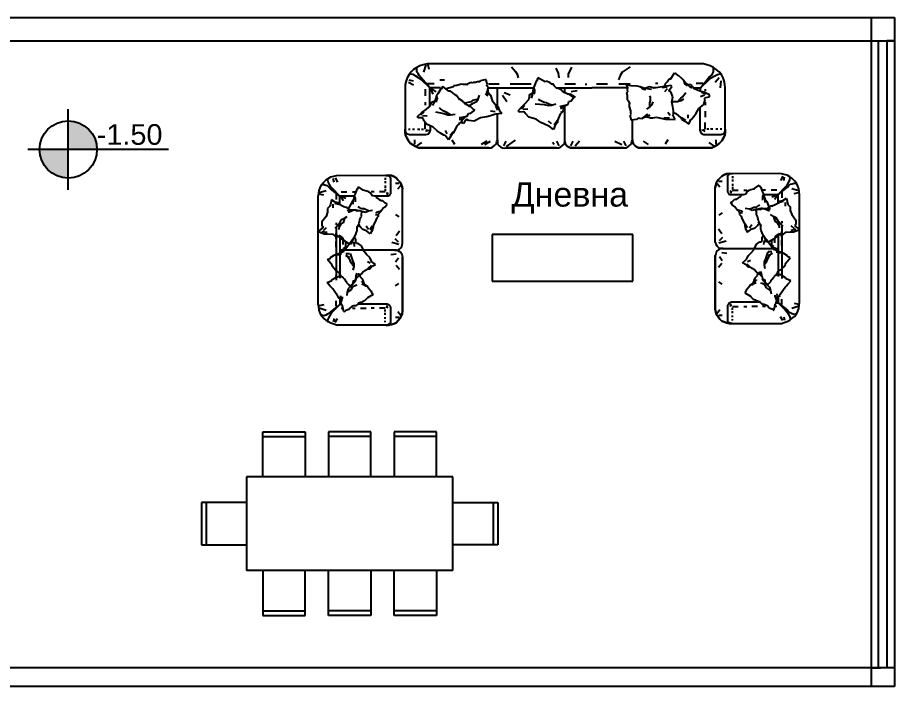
# Model space of a CAD drawing. Header units: metres. Extents: x 95 to 392, y -2185 to -1937.
# Drawn here: x 264 to 357.5, y -2008.4 to -1937 of the extents above; entities that cross this region are included whole.
import ezdxf

# ---------------------------------------------------------------- set-up
doc = ezdxf.new("R2010")
doc.units = ezdxf.units.M
doc.header["$MEASUREMENT"] = 0
doc.layers.add('NADPISI', color=191, linetype='Continuous')
doc.layers.add('steni1', color=6, linetype='Continuous')
doc.styles.get("Standard").update_dxf_attribs({"font": 'arial.ttf'})

# ---------------------------------------------------------------- blocks, each defined once
blk = doc.blocks.new('sofa-37')
at = {"color": 0, "linetype": 'ByBlock'}
for p, q in [((-0.165, 0.825), (-0.145, 0.845)), ((-0.145, 0.845), (-0.165, 0.825)), ((-0.145, 0.845), (-0.125, 0.865)), ((-0.125, 0.865), (-0.145, 0.845)), ((-0.125, 0.865), (-0.1, 0.88)), ((-0.1, 0.88), (-0.125, 0.865)), ((-0.11, 0.82), (-0.11, 0.855)), ((-0.1, 0.88), (-0.07, 0.89)), ((-0.07, 0.89), (-0.1, 0.88)), ((-0.05, 0.845), (-0.085, 0.875)), ((-0.07, 0.89), (-0.045, 0.895)), ((-0.045, 0.895), (-0.07, 0.89)), ((0.53, 0.895), (-0.045, 0.895)), ((0.225, 0.82), (0.25, 0.855)), ((0.45, 0.825), (0.4, 0.86)), ((0.52, 0.85), (0.485, 0.815)), ((0.545, 0.855), (0.525, 0.78)), ((0.55, 0.89), (0.53, 0.895)), ((0.565, 0.885), (0.55, 0.89)), ((0.58, 0.875), (0.565, 0.885)), ((0.595, 0.86), (0.58, 0.875)), ((0.605, 0.845), (0.595, 0.86)), ((0.605, 0.825), (0.61, 0.845)), ((0.605, 0.825), (0.61, 0.845)), ((0.605, 0.825), (0.605, 0.845)), ((0.605, 0.825), (0.61, 0.845)), ((0.6075, 0.835), (0.61, 0.845)), ((0.61, 0.845), (0.62, 0.86)), ((0.61, 0.845), (0.62, 0.86)), ((0.61, 0.845), (0.62, 0.86)), ((0.61, 0.845), (0.62, 0.86)), ((0.62, 0.86), (0.63, 0.875)), ((0.62, 0.86), (0.63, 0.875)), ((0.62, 0.86), (0.63, 0.875)), ((0.62, 0.86), (0.63, 0.875)), ((0.63, 0.875), (0.645, 0.885)), ((0.63, 0.875), (0.645, 0.885)), ((0.63, 0.875), (0.645, 0.885)), ((0.63, 0.875), (0.645, 0.885)), ((0.645, 0.885), (0.665, 0.89)), ((0.645, 0.885), (0.665, 0.89)), ((0.645, 0.885), (0.665, 0.89)), ((0.645, 0.885), (0.665, 0.89)), ((0.665, 0.89), (0.68, 0.895)), ((0.665, 0.89), (0.68, 0.895)), ((0.665, 0.89), (0.68, 0.895)), ((0.665, 0.89), (0.68, 0.895)), ((1.255, 0.895), (0.68, 0.895)), ((0.68, 0.895), (1.255, 0.895)), ((0.68, 0.895), (0.905, 0.895)), ((0.905, 0.895), (0.68, 0.895)), ((0.69, 0.85), (0.735, 0.82)), ((0.765, 0.825), (0.81, 0.86)), ((0.985, 0.82), (0.96, 0.855)), ((1.285, 0.89), (1.255, 0.895)), ((1.255, 0.895), (1.285, 0.89)), ((1.26, 0.845), (1.3, 0.875)), ((1.31, 0.88), (1.285, 0.89)), ((1.285, 0.89), (1.31, 0.88)), ((1.335, 0.865), (1.31, 0.88)), ((1.31, 0.88), (1.335, 0.865)), ((1.32, 0.82), (1.32, 0.855)), ((1.36, 0.845), (1.335, 0.865)), ((1.335, 0.865), (1.36, 0.845)), ((1.38, 0.825), (1.36, 0.845)), ((1.36, 0.845), (1.38, 0.825)), ((-0.195, 0.745), (-0.19, 0.775)), ((-0.19, 0.775), (-0.195, 0.745)), ((-0.19, 0.775), (-0.18, 0.8)), ((-0.18, 0.8), (-0.19, 0.775)), ((-0.19, 0.74), (-0.185, 0.75)), ((-0.185, 0.75), (-0.175, 0.76)), ((-0.18, 0.8), (-0.165, 0.825)), ((-0.165, 0.825), (-0.18, 0.8)), ((-0.175, 0.76), (-0.165, 0.765)), ((-0.165, 0.765), (-0.155, 0.765)), ((-0.155, 0.765), (-0.14, 0.765)), ((-0.14, 0.765), (-0.02, 0.765)), ((-0.02, 0.765), (-0.005, 0.765)), ((-0.005, 0.765), (0.005, 0.765)), ((0.005, 0.765), (0.015, 0.755)), ((0.015, 0.755), (0.025, 0.75)), ((0.025, 0.75), (0.03, 0.74)), ((0.605, 0.83), (0.605, 0.475)), ((0.605, 0.83), (0.605, 0.225)), ((0.605, 0.81), (0.605, 0.825)), ((0.605, 0.81), (0.605, 0.825)), ((0.605, 0.81), (0.605, 0.825)), ((0.65, 0.825), (0.655, 0.77)), ((1.185, 0.74), (1.19, 0.75)), ((1.19, 0.75), (1.2, 0.755)), ((1.2, 0.755), (1.21, 0.765)), ((1.21, 0.765), (1.22, 0.765)), ((1.22, 0.765), (1.23, 0.765)), ((1.23, 0.765), (1.355, 0.765)), ((1.355, 0.765), (1.365, 0.765)), ((1.365, 0.765), (1.375, 0.765)), ((1.375, 0.765), (1.39, 0.76)), ((1.39, 0.8), (1.38, 0.825)), ((1.38, 0.825), (1.39, 0.8)), ((1.4, 0.775), (1.39, 0.8)), ((1.39, 0.8), (1.4, 0.775)), ((1.39, 0.76), (1.395, 0.75)), ((1.395, 0.75), (1.4, 0.74)), ((1.405, 0.745), (1.4, 0.775)), ((1.4, 0.775), (1.405, 0.745)), ((-0.19, 0.715), (-0.195, 0.745)), ((-0.195, 0.745), (-0.19, 0.715)), ((-0.195, 0.225), (-0.19, 0.715)), ((-0.195, 0.225), (-0.19, 0.715)), ((-0.19, 0.73), (-0.19, 0.74)), ((-0.19, 0.715), (-0.19, 0.73)), ((-0.165, 0.71), (-0.145, 0.71)), ((-0.13, 0.71), (-0.11, 0.71)), ((-0.085, 0.71), (-0.06, 0.71)), ((-0.05, 0.71), (-0.025, 0.71)), ((-0.015, 0.71), (-0.015, 0.65)), ((-0.01, 0.73), (0, 0.74)), ((-0.01, 0.725), (0.015, 0.73)), ((0.03, 0.74), (0.03, 0.73)), ((0.03, 0.73), (0.03, 0.715)), ((0.03, 0.715), (0.03, 0.595)), ((0.08, 0.665), (0.07, 0.65)), ((0.105, 0.71), (0.08, 0.685)), ((0.08, 0.685), (0.08, 0.675)), ((0.08, 0.675), (0.08, 0.665)), ((0.11, 0.725), (0.105, 0.71)), ((0.115, 0.73), (0.11, 0.725)), ((0.145, 0.71), (0.115, 0.73)), ((0.16, 0.685), (0.145, 0.71)), ((0.175, 0.675), (0.16, 0.685)), ((0.19, 0.665), (0.175, 0.675)), ((0.19, 0.665), (0.205, 0.615)), ((0.22, 0.635), (0.19, 0.665)), ((1.18, 0.73), (1.185, 0.74)), ((1.18, 0.715), (1.18, 0.73)), ((1.18, 0.415), (1.18, 0.715)), ((1.22, 0.725), (1.195, 0.73)), ((1.22, 0.73), (1.215, 0.74)), ((1.225, 0.71), (1.225, 0.65)), ((1.26, 0.71), (1.24, 0.71)), ((1.295, 0.71), (1.275, 0.71)), ((1.34, 0.71), (1.32, 0.71)), ((1.375, 0.71), (1.36, 0.71)), ((1.4, 0.74), (1.405, 0.73)), ((1.405, 0.715), (1.405, 0.745)), ((1.405, 0.745), (1.405, 0.715)), ((1.405, 0.73), (1.405, 0.715)), ((1.405, 0.715), (1.405, 0.225)), ((1.405, 0.715), (1.405, 0.225)), ((-0.015, 0.59), (-0.015, 0.56)), ((0.03, 0.575), (0.01, 0.56)), ((0.035, 0.615), (0.025, 0.58)), ((0.025, 0.58), (0.03, 0.575)), ((0.055, 0.625), (0.035, 0.615)), ((0.07, 0.65), (0.055, 0.635)), ((0.055, 0.635), (0.055, 0.625)), ((0.185, 0.53), (0.18, 0.575)), ((0.205, 0.615), (0.215, 0.605)), ((0.22, 0.635), (0.245, 0.635)), ((0.225, 0.635), (0.22, 0.635)), ((0.23, 0.605), (0.225, 0.635)), ((0.245, 0.635), (0.26, 0.62)), ((0.26, 0.62), (0.285, 0.61)), ((0.27, 0.615), (0.27, 0.615)), ((0.285, 0.61), (0.345, 0.58)), ((0.345, 0.58), (0.36, 0.58)), ((0.385, 0.55), (0.345, 0.575)), ((0.36, 0.58), (0.39, 0.575)), ((0.39, 0.575), (0.43, 0.55)), ((0.725, 0.565), (0.715, 0.56)), ((0.76, 0.605), (0.725, 0.565)), ((0.78, 0.565), (0.76, 0.605)), ((0.805, 0.545), (0.78, 0.565)), ((1.045, 0.56), (1.055, 0.565)), ((1.055, 0.565), (1.08, 0.58)), ((1.08, 0.58), (1.115, 0.52)), ((1.225, 0.59), (1.225, 0.56)), ((-0.035, 0.475), (-0.07, 0.425)), ((-0.03, 0.485), (-0.035, 0.475)), ((-0.025, 0.515), (-0.03, 0.485)), ((-0.015, 0.535), (-0.025, 0.515)), ((-0.005, 0.55), (-0.015, 0.535)), ((0.01, 0.56), (-0.005, 0.55)), ((0.185, 0.53), (0.165, 0.485)), ((0.165, 0.485), (0.165, 0.455)), ((0.2, 0.5), (0.185, 0.53)), ((0.19, 0.46), (0.2, 0.5)), ((0.385, 0.53), (0.35, 0.505)), ((0.385, 0.47), (0.36, 0.445)), ((0.395, 0.5), (0.385, 0.47)), ((0.43, 0.55), (0.395, 0.505)), ((0.395, 0.505), (0.395, 0.5)), ((0.62, 0.485), (0.56, 0.455)), ((0.655, 0.515), (0.62, 0.485)), ((0.685, 0.545), (0.655, 0.515)), ((0.715, 0.56), (0.685, 0.545)), ((0.745, 0.55), (0.73, 0.52)), ((0.77, 0.56), (0.8, 0.525)), ((0.805, 0.525), (0.805, 0.545)), ((0.835, 0.475), (0.805, 0.525)), ((0.86, 0.455), (0.835, 0.475)), ((0.92, 0.47), (0.895, 0.445)), ((0.93, 0.475), (0.92, 0.47)), ((0.96, 0.485), (0.93, 0.475)), ((0.945, 0.46), (0.96, 0.485)), ((0.96, 0.485), (0.975, 0.495)), ((0.98, 0.485), (0.97, 0.46)), ((0.975, 0.495), (0.995, 0.52)), ((0.99, 0.495), (0.98, 0.485)), ((0.995, 0.52), (0.99, 0.495)), ((0.995, 0.52), (1.015, 0.535)), ((1.015, 0.535), (1.045, 0.56)), ((1.115, 0.52), (1.12, 0.515)), ((1.12, 0.515), (1.145, 0.49)), ((1.145, 0.49), (1.155, 0.47)), ((1.155, 0.47), (1.165, 0.455)), ((1.225, 0.445), (1.225, 0.505)), ((-0.07, 0.425), (-0.045, 0.41)), ((-0.045, 0.41), (-0.035, 0.405)), ((-0.035, 0.405), (0.005, 0.39)), ((-0.015, 0.36), (-0.015, 0.39)), ((0.005, 0.39), (0.025, 0.38)), ((0.025, 0.38), (0.05, 0.39)), ((0.025, 0.38), (0.055, 0.375)), ((0.03, 0.38), (0.03, 0.225)), ((0.05, 0.39), (0.065, 0.39)), ((0.055, 0.375), (0.075, 0.365)), ((0.065, 0.39), (0.09, 0.39)), ((0.15, 0.435), (0.14, 0.42)), ((0.165, 0.455), (0.15, 0.435)), ((0.175, 0.395), (0.19, 0.46)), ((0.18, 0.375), (0.175, 0.335)), ((0.19, 0.41), (0.18, 0.395)), ((0.18, 0.395), (0.18, 0.375)), ((0.18, 0.375), (0.2, 0.325)), ((0.195, 0.46), (0.185, 0.435)), ((0.185, 0.435), (0.19, 0.41)), ((0.2, 0.46), (0.195, 0.46)), ((0.22, 0.455), (0.2, 0.46)), ((0.245, 0.455), (0.22, 0.455)), ((0.25, 0.45), (0.245, 0.455)), ((0.265, 0.445), (0.25, 0.45)), ((0.28, 0.44), (0.265, 0.445)), ((0.31, 0.435), (0.28, 0.44)), ((0.31, 0.425), (0.31, 0.435)), ((0.32, 0.435), (0.31, 0.425)), ((0.36, 0.41), (0.32, 0.435)), ((0.36, 0.445), (0.335, 0.425)), ((0.355, 0.41), (0.36, 0.41)), ((0.39, 0.41), (0.355, 0.41)), ((0.4, 0.41), (0.39, 0.41)), ((0.415, 0.405), (0.4, 0.41)), ((0.44, 0.395), (0.415, 0.405)), ((0.47, 0.38), (0.44, 0.395)), ((0.475, 0.375), (0.47, 0.38)), ((0.485, 0.395), (0.475, 0.38)), ((0.475, 0.38), (0.515, 0.345)), ((0.54, 0.35), (0.475, 0.375)), ((0.52, 0.395), (0.485, 0.395)), ((0.535, 0.405), (0.52, 0.395)), ((0.52, 0.375), (0.565, 0.38)), ((0.56, 0.455), (0.535, 0.42)), ((0.535, 0.42), (0.535, 0.405)), ((0.715, 0.36), (0.75, 0.375)), ((0.78, 0.375), (0.74, 0.345)), ((0.75, 0.375), (0.78, 0.375)), ((0.78, 0.375), (0.82, 0.365)), ((0.855, 0.455), (0.85, 0.455)), ((0.85, 0.425), (0.875, 0.42)), ((0.86, 0.405), (0.85, 0.41)), ((0.87, 0.445), (0.86, 0.455)), ((0.91, 0.395), (0.86, 0.405)), ((0.895, 0.445), (0.865, 0.44)), ((0.885, 0.42), (0.87, 0.445)), ((0.875, 0.42), (0.885, 0.42)), ((0.885, 0.42), (0.91, 0.395)), ((0.91, 0.395), (0.93, 0.39)), ((0.93, 0.395), (0.99, 0.345)), ((0.93, 0.39), (0.94, 0.365)), ((0.935, 0.455), (0.945, 0.46)), ((0.98, 0.395), (0.975, 0.41)), ((0.995, 0.365), (0.98, 0.395)), ((1.165, 0.455), (1.165, 0.445)), ((1.165, 0.445), (1.17, 0.42)), ((1.17, 0.42), (1.18, 0.42)), ((1.18, 0.42), (1.2, 0.395)), ((1.2, 0.395), (1.2, 0.375)), ((1.2, 0.375), (1.205, 0.365)), ((1.225, 0.36), (1.225, 0.39)), ((-0.015, 0.24), (-0.015, 0.3)), ((0.055, 0.29), (0.03, 0.225)), ((0.075, 0.365), (0.1, 0.35)), ((0.075, 0.365), (0.1, 0.365)), ((0.1, 0.365), (0.115, 0.365)), ((0.1, 0.35), (0.105, 0.345)), ((0.105, 0.345), (0.145, 0.33)), ((0.145, 0.33), (0.165, 0.315)), ((0.15, 0.3), (0.145, 0.27)), ((0.16, 0.315), (0.15, 0.3)), ((0.155, 0.29), (0.15, 0.285)), ((0.175, 0.335), (0.16, 0.315)), ((0.175, 0.335), (0.18, 0.33)), ((0.18, 0.33), (0.185, 0.305)), ((0.2, 0.325), (0.2, 0.315)), ((0.265, 0.275), (0.245, 0.305)), ((0.505, 0.365), (0.54, 0.335)), ((0.505, 0.275), (0.53, 0.315)), ((0.515, 0.345), (0.55, 0.32)), ((0.565, 0.29), (0.515, 0.29)), ((0.53, 0.32), (0.54, 0.35)), ((0.53, 0.315), (0.53, 0.32)), ((0.55, 0.32), (0.59, 0.29)), ((0.585, 0.27), (0.565, 0.295)), ((0.59, 0.29), (0.6, 0.26)), ((0.64, 0.335), (0.715, 0.36)), ((0.64, 0.29), (0.64, 0.33)), ((0.66, 0.285), (0.685, 0.33)), ((0.685, 0.315), (0.675, 0.305)), ((0.715, 0.335), (0.685, 0.315)), ((0.74, 0.345), (0.715, 0.335)), ((0.935, 0.29), (0.915, 0.275)), ((0.945, 0.3), (0.935, 0.29)), ((0.94, 0.365), (0.96, 0.365)), ((0.955, 0.3), (0.945, 0.3)), ((0.975, 0.32), (0.955, 0.3)), ((0.96, 0.365), (0.99, 0.335)), ((0.985, 0.33), (0.975, 0.32)), ((0.99, 0.335), (0.985, 0.33)), ((0.99, 0.345), (1.02, 0.315)), ((1.025, 0.35), (0.995, 0.365)), ((1.02, 0.315), (1.055, 0.305)), ((1.055, 0.305), (1.025, 0.35)), ((1.055, 0.305), (1.09, 0.3)), ((1.205, 0.365), (1.21, 0.35)), ((1.21, 0.35), (1.225, 0.33)), ((1.225, 0.33), (1.235, 0.325)), ((1.235, 0.325), (1.24, 0.32)), ((1.24, 0.32), (1.25, 0.29)), ((1.25, 0.29), (1.265, 0.275)), ((-0.19, 0.19), (-0.195, 0.225)), ((-0.19, 0.19), (-0.195, 0.225)), ((-0.185, 0.16), (-0.19, 0.19)), ((-0.185, 0.16), (-0.19, 0.19)), ((-0.165, 0.175), (-0.12, 0.2)), ((0.03, 0.225), (-0.05, 0.125)), ((0.03, 0.225), (-0.05, 0.15)), ((0.08, 0.265), (0.03, 0.225)), ((0.12, 0.225), (0.03, 0.225)), ((0.1, 0.21), (0.095, 0.175)), ((0.115, 0.215), (0.1, 0.21)), ((0.105, 0.17), (0.115, 0.21)), ((0.145, 0.27), (0.115, 0.215)), ((0.265, 0.275), (0.315, 0.26)), ((0.28, 0.245), (0.265, 0.275)), ((0.315, 0.225), (0.28, 0.245)), ((0.315, 0.26), (0.33, 0.235)), ((0.37, 0.175), (0.315, 0.225)), ((0.33, 0.235), (0.365, 0.215)), ((0.365, 0.215), (0.385, 0.215)), ((0.445, 0.195), (0.435, 0.185)), ((0.445, 0.215), (0.46, 0.235)), ((0.46, 0.215), (0.445, 0.195)), ((0.46, 0.235), (0.475, 0.255)), ((0.46, 0.215), (0.48, 0.235)), ((0.46, 0.185), (0.46, 0.215)), ((0.47, 0.225), (0.905, 0.225)), ((0.475, 0.255), (0.495, 0.26)), ((0.48, 0.235), (0.495, 0.26)), ((0.495, 0.26), (0.505, 0.275)), ((0.545, 0.26), (0.505, 0.26)), ((0.6, 0.26), (0.605, 0.245)), ((0.605, 0.245), (0.635, 0.235)), ((0.62, 0.26), (0.615, 0.275)), ((0.635, 0.235), (0.62, 0.26)), ((0.64, 0.215), (0.635, 0.235)), ((0.635, 0.225), (0.905, 0.225)), ((0.65, 0.185), (0.64, 0.215)), ((0.65, 0.225), (0.645, 0.245)), ((0.655, 0.21), (0.65, 0.225)), ((0.65, 0.185), (0.655, 0.21)), ((0.835, 0.2), (0.83, 0.185)), ((0.855, 0.23), (0.835, 0.2)), ((0.89, 0.245), (0.855, 0.225)), ((0.855, 0.225), (0.855, 0.23)), ((0.855, 0.225), (0.855, 0.225)), ((0.88, 0.225), (0.86, 0.225)), ((0.885, 0.21), (0.875, 0.235)), ((0.9, 0.175), (0.885, 0.21)), ((0.895, 0.26), (0.89, 0.245)), ((0.9, 0.26), (0.895, 0.26)), ((0.915, 0.275), (0.9, 0.26)), ((1.09, 0.2), (1.07, 0.185)), ((1.085, 0.195), (1.085, 0.195)), ((1.12, 0.23), (1.09, 0.235)), ((1.11, 0.21), (1.09, 0.2)), ((1.115, 0.255), (1.105, 0.255)), ((1.13, 0.23), (1.11, 0.21)), ((1.11, 0.21), (1.12, 0.215)), ((1.16, 0.24), (1.115, 0.255)), ((1.13, 0.23), (1.12, 0.23)), ((1.125, 0.225), (1.185, 0.225)), ((1.16, 0.24), (1.13, 0.23)), ((1.185, 0.245), (1.16, 0.24)), ((1.2, 0.255), (1.185, 0.245)), ((1.185, 0.245), (1.185, 0.225)), ((1.185, 0.225), (1.26, 0.15)), ((1.185, 0.225), (1.265, 0.125)), ((1.23, 0.26), (1.2, 0.255)), ((1.225, 0.24), (1.225, 0.255)), ((1.265, 0.27), (1.23, 0.26)), ((1.265, 0.275), (1.265, 0.27)), ((1.375, 0.175), (1.335, 0.2)), ((1.405, 0.19), (1.395, 0.16)), ((1.405, 0.19), (1.395, 0.16)), ((1.405, 0.225), (1.405, 0.19)), ((1.405, 0.225), (1.405, 0.19)), ((-0.175, 0.13), (-0.185, 0.16)), ((-0.175, 0.13), (-0.185, 0.16)), ((-0.16, 0.1), (-0.175, 0.13)), ((-0.16, 0.1), (-0.175, 0.13)), ((-0.12, 0.165), (-0.16, 0.155)), ((-0.14, 0.075), (-0.16, 0.1)), ((-0.14, 0.075), (-0.16, 0.1)), ((-0.125, 0.1), (-0.15, 0.095)), ((-0.095, 0.115), (-0.125, 0.1)), ((-0.07, 0.13), (-0.095, 0.115)), ((-0.08, 0.095), (-0.085, 0.075)), ((-0.065, 0.11), (-0.08, 0.095)), ((-0.05, 0.15), (-0.07, 0.13)), ((-0.05, 0.125), (-0.065, 0.11)), ((0.005, 0.185), (0.065, 0.185)), ((0.095, 0.175), (0.07, 0.135)), ((0.07, 0.135), (0.12, 0.125)), ((0.115, 0.15), (0.155, 0.15)), ((0.12, 0.125), (0.135, 0.12)), ((0.135, 0.12), (0.16, 0.095)), ((0.16, 0.095), (0.2, 0.095)), ((0.2, 0.095), (0.245, 0.08)), ((0.315, 0.185), (0.335, 0.185)), ((0.365, 0.185), (0.925, 0.185)), ((0.455, 0.185), (0.425, 0.185)), ((0.43, 0.095), (0.435, 0.15)), ((0.43, 0.06), (0.43, 0.095)), ((0.435, 0.15), (0.455, 0.175)), ((0.455, 0.175), (0.46, 0.185)), ((0.485, 0.185), (0.46, 0.185)), ((0.575, 0.185), (0.515, 0.185)), ((0.575, 0.185), (0.545, 0.185)), ((0.635, 0.185), (0.695, 0.185)), ((0.66, 0.165), (0.65, 0.185)), ((0.685, 0.125), (0.66, 0.165)), ((0.69, 0.125), (0.685, 0.125)), ((0.705, 0.095), (0.69, 0.125)), ((0.765, 0.145), (0.705, 0.095)), ((0.755, 0.185), (0.785, 0.185)), ((0.775, 0.145), (0.765, 0.145)), ((0.8, 0.165), (0.775, 0.145)), ((0.82, 0.18), (0.8, 0.165)), ((0.83, 0.185), (0.82, 0.18)), ((0.845, 0.185), (0.88, 0.185)), ((0.895, 0.185), (0.875, 0.185)), ((0.92, 0.145), (0.9, 0.175)), ((0.93, 0.14), (0.92, 0.145)), ((0.95, 0.09), (0.93, 0.14)), ((0.985, 0.12), (0.95, 0.09)), ((1.005, 0.135), (0.985, 0.12)), ((1.02, 0.15), (1.005, 0.135)), ((1.07, 0.185), (1.02, 0.15)), ((1.205, 0.185), (1.145, 0.185)), ((1.26, 0.15), (1.285, 0.13)), ((1.265, 0.125), (1.28, 0.11)), ((1.28, 0.11), (1.29, 0.095)), ((1.285, 0.13), (1.31, 0.115)), ((1.29, 0.095), (1.3, 0.075)), ((1.31, 0.115), (1.335, 0.1)), ((1.335, 0.165), (1.37, 0.155)), ((1.335, 0.1), (1.365, 0.095)), ((1.37, 0.1), (1.35, 0.075)), ((1.37, 0.1), (1.35, 0.075)), ((1.385, 0.13), (1.37, 0.1)), ((1.385, 0.13), (1.37, 0.1)), ((1.395, 0.16), (1.385, 0.13)), ((1.395, 0.16), (1.385, 0.13)), ((-0.115, 0.05), (-0.14, 0.075)), ((-0.115, 0.05), (-0.14, 0.075)), ((-0.09, 0.03), (-0.115, 0.05)), ((-0.09, 0.03), (-0.115, 0.05)), ((-0.085, 0.075), (-0.09, 0.055)), ((-0.09, 0.055), (-0.09, 0.03)), ((-0.06, 0.015), (-0.09, 0.03)), ((-0.06, 0.015), (-0.09, 0.03)), ((-0.03, 0.005), (-0.06, 0.015)), ((-0.03, 0.005), (-0.06, 0.015)), ((-0.01, 0.005), (-0.03, 0.08)), ((0, 0), (-0.03, 0.005)), ((0, 0), (-0.03, 0.005)), ((0.035, -0.005), (0, 0)), ((0.035, -0.005), (0, 0)), ((0.02, 0.055), (0.01, 0.005)), ((0.245, 0.08), (0.305, 0.035)), ((0.305, 0.035), (0.35, 0.035)), ((0.35, 0.035), (0.36, 0.05)), ((0.36, 0.05), (0.375, 0.035)), ((0.395, 0.05), (0.365, 0.085)), ((0.375, 0.035), (0.395, 0.005)), ((0.395, 0.005), (0.41, 0.005)), ((0.405, 0.035), (0.415, 0.09)), ((0.41, 0.005), (0.43, 0.06)), ((1.21, 0), (1.18, -0.005)), ((1.21, 0), (1.18, -0.005)), ((1.19, 0.055), (1.2, 0.005)), ((1.245, 0.005), (1.21, 0)), ((1.245, 0.005), (1.21, 0)), ((1.22, 0.005), (1.245, 0.08)), ((1.275, 0.015), (1.245, 0.005)), ((1.275, 0.015), (1.245, 0.005)), ((1.305, 0.03), (1.275, 0.015)), ((1.305, 0.03), (1.275, 0.015)), ((1.3, 0.075), (1.305, 0.055)), ((1.305, 0.055), (1.3, 0.03)), ((1.33, 0.05), (1.305, 0.03)), ((1.33, 0.05), (1.305, 0.03)), ((1.35, 0.075), (1.33, 0.05)), ((1.35, 0.075), (1.33, 0.05)), ((1.18, -0.005), (0.035, -0.005)), ((1.18, -0.005), (0.035, -0.005))]:
    blk.add_line(p, q, dxfattribs=at)
blk = doc.blocks.new('sofa-35')
at = {"color": 0, "linetype": 'ByBlock'}
for p, q in [((-0.234, 0.82), (-0.21, 0.845)), ((-0.21, 0.845), (-0.234, 0.82)), ((-0.21, 0.845), (-0.186, 0.865)), ((-0.186, 0.865), (-0.21, 0.845)), ((-0.186, 0.865), (-0.156, 0.88)), ((-0.156, 0.88), (-0.186, 0.865)), ((-0.168, 0.81), (-0.168, 0.855)), ((-0.156, 0.88), (-0.126, 0.895)), ((-0.126, 0.895), (-0.156, 0.88)), ((-0.096, 0.84), (-0.144, 0.875)), ((-0.126, 0.895), (-0.09, 0.895)), ((-0.09, 0.895), (-0.126, 0.895)), ((-0.09, 0.895), (0.63, 0.895)), ((0.63, 0.895), (-0.09, 0.895)), ((0.342, 0.81), (0.372, 0.855)), ((0.606, 0.825), (0.552, 0.86)), ((0.63, 0.895), (0.654, 0.895)), ((0.654, 0.895), (0.63, 0.895)), ((0.654, 0.895), (0.678, 0.885)), ((0.678, 0.885), (0.654, 0.895)), ((0.678, 0.885), (0.696, 0.87)), ((0.696, 0.87), (0.678, 0.885)), ((0.696, 0.87), (0.708, 0.855)), ((0.708, 0.855), (0.696, 0.87)), ((0.708, 0.855), (0.72, 0.83)), ((0.72, 0.83), (0.708, 0.855)), ((0.732, 0.855), (0.726, 0.83)), ((0.732, 0.855), (0.726, 0.83)), ((0.75, 0.87), (0.732, 0.855)), ((0.75, 0.87), (0.732, 0.855)), ((0.768, 0.885), (0.75, 0.87)), ((0.768, 0.885), (0.75, 0.87)), ((0.792, 0.895), (0.768, 0.885)), ((0.792, 0.895), (0.768, 0.885)), ((0.816, 0.895), (0.792, 0.895)), ((0.816, 0.895), (0.792, 0.895)), ((0.816, 0.825), (0.792, 0.875)), ((0.816, 0.895), (1.152, 0.895)), ((1.152, 0.895), (0.816, 0.895)), ((0.834, 0.865), (0.906, 0.83)), ((1.152, 0.895), (1.356, 0.895)), ((1.356, 0.895), (1.152, 0.895)), ((1.332, 0.875), (1.284, 0.82)), ((1.356, 0.895), (1.38, 0.895)), ((1.38, 0.895), (1.356, 0.895)), ((1.356, 0.825), (1.38, 0.875)), ((1.38, 0.895), (1.404, 0.885)), ((1.404, 0.885), (1.38, 0.895)), ((1.404, 0.885), (1.422, 0.87)), ((1.422, 0.87), (1.404, 0.885)), ((1.422, 0.87), (1.434, 0.855)), ((1.434, 0.855), (1.422, 0.87)), ((1.434, 0.855), (1.44, 0.83)), ((1.44, 0.83), (1.434, 0.855)), ((1.446, 0.855), (1.44, 0.83)), ((1.446, 0.855), (1.44, 0.83)), ((1.464, 0.87), (1.446, 0.855)), ((1.464, 0.87), (1.446, 0.855)), ((1.482, 0.885), (1.464, 0.87)), ((1.482, 0.885), (1.464, 0.87)), ((1.506, 0.895), (1.482, 0.885)), ((1.506, 0.895), (1.482, 0.885)), ((1.53, 0.895), (1.506, 0.895)), ((1.53, 0.895), (1.506, 0.895)), ((1.53, 0.825), (1.506, 0.875)), ((1.53, 0.895), (1.866, 0.895)), ((1.866, 0.895), (1.53, 0.895)), ((1.554, 0.86), (1.572, 0.84)), ((1.866, 0.895), (2.07, 0.895)), ((2.07, 0.895), (1.866, 0.895)), ((2.064, 0.88), (1.968, 0.815)), ((2.088, 0.9), (2.07, 0.895)), ((2.088, 0.9), (2.07, 0.895)), ((2.07, 0.825), (2.094, 0.875)), ((2.106, 0.895), (2.088, 0.9)), ((2.106, 0.895), (2.088, 0.9)), ((2.124, 0.89), (2.106, 0.895)), ((2.124, 0.89), (2.106, 0.895)), ((2.142, 0.875), (2.124, 0.89)), ((2.142, 0.875), (2.124, 0.89)), ((2.154, 0.86), (2.142, 0.875)), ((2.154, 0.86), (2.142, 0.875)), ((2.16, 0.845), (2.154, 0.86)), ((2.16, 0.845), (2.154, 0.86)), ((2.16, 0.83), (2.16, 0.845)), ((2.16, 0.83), (2.16, 0.845)), ((2.172, 0.855), (2.166, 0.83)), ((2.172, 0.855), (2.166, 0.83)), ((2.19, 0.87), (2.172, 0.855)), ((2.19, 0.87), (2.172, 0.855)), ((2.208, 0.885), (2.19, 0.87)), ((2.208, 0.885), (2.19, 0.87)), ((2.226, 0.895), (2.208, 0.885)), ((2.226, 0.895), (2.208, 0.885)), ((2.25, 0.895), (2.226, 0.895)), ((2.25, 0.895), (2.226, 0.895)), ((2.292, 0.86), (2.232, 0.825)), ((2.25, 0.895), (2.964, 0.895)), ((2.964, 0.895), (2.25, 0.895)), ((2.274, 0.825), (2.334, 0.86)), ((2.646, 0.81), (2.616, 0.855)), ((2.964, 0.895), (3, 0.895)), ((3, 0.895), (2.964, 0.895)), ((2.97, 0.84), (3.018, 0.875)), ((3, 0.895), (3.03, 0.88)), ((3.03, 0.88), (3, 0.895)), ((3.03, 0.88), (3.06, 0.865)), ((3.06, 0.865), (3.03, 0.88)), ((3.042, 0.81), (3.042, 0.855)), ((3.06, 0.865), (3.09, 0.845)), ((3.09, 0.845), (3.06, 0.865)), ((3.09, 0.845), (3.108, 0.82)), ((3.108, 0.82), (3.09, 0.845)), ((-0.27, 0.73), (-0.264, 0.76)), ((-0.264, 0.76), (-0.27, 0.73)), ((-0.264, 0.76), (-0.252, 0.79)), ((-0.252, 0.79), (-0.264, 0.76)), ((-0.252, 0.79), (-0.234, 0.82)), ((-0.234, 0.82), (-0.252, 0.79)), ((-0.234, 0.75), (-0.246, 0.745)), ((-0.222, 0.755), (-0.234, 0.75)), ((-0.204, 0.755), (-0.222, 0.755)), ((-0.06, 0.755), (-0.204, 0.755)), ((-0.042, 0.755), (-0.06, 0.755)), ((-0.03, 0.75), (-0.042, 0.755)), ((-0.018, 0.745), (-0.03, 0.75)), ((0.72, 0.83), (0.72, 0.81)), ((0.726, 0.83), (0.72, 0.81)), ((0.72, 0.81), (0.72, 0.83)), ((0.726, 0.83), (0.72, 0.81)), ((0.72, 0.81), (0.72, 0.595)), ((1.44, 0.83), (1.44, 0.445)), ((2.16, 0.81), (2.16, 0.83)), ((2.166, 0.83), (2.16, 0.81)), ((2.16, 0.81), (2.16, 0.83)), ((2.166, 0.83), (2.16, 0.81)), ((2.16, 0.81), (2.16, 0.535)), ((2.628, 0.735), (2.652, 0.765)), ((2.664, 0.76), (2.628, 0.72)), ((2.652, 0.765), (2.682, 0.81)), ((2.682, 0.81), (2.718, 0.765)), ((2.718, 0.765), (2.73, 0.76)), ((2.73, 0.76), (2.766, 0.74)), ((2.904, 0.75), (2.892, 0.745)), ((2.922, 0.755), (2.904, 0.75)), ((2.934, 0.755), (2.922, 0.755)), ((3.084, 0.755), (2.934, 0.755)), ((3.096, 0.755), (3.084, 0.755)), ((3.108, 0.75), (3.096, 0.755)), ((3.108, 0.82), (3.126, 0.79)), ((3.126, 0.79), (3.108, 0.82)), ((3.12, 0.745), (3.108, 0.75)), ((3.126, 0.79), (3.138, 0.76)), ((3.138, 0.76), (3.126, 0.79)), ((3.138, 0.76), (3.144, 0.73)), ((3.144, 0.73), (3.138, 0.76)), ((-0.27, 0.695), (-0.27, 0.73)), ((-0.27, 0.73), (-0.27, 0.695)), ((-0.264, 0.725), (-0.27, 0.71)), ((-0.27, 0.71), (-0.27, 0.695)), ((-0.27, 0.695), (-0.27, 0.255)), ((-0.27, 0.695), (-0.27, 0.255)), ((-0.258, 0.735), (-0.264, 0.725)), ((-0.246, 0.745), (-0.258, 0.735)), ((-0.234, 0.695), (-0.216, 0.695)), ((-0.192, 0.695), (-0.168, 0.695)), ((-0.138, 0.695), (-0.114, 0.695)), ((-0.096, 0.695), (-0.072, 0.695)), ((-0.054, 0.695), (-0.054, 0.625)), ((-0.054, 0.67), (-0.054, 0.635)), ((-0.048, 0.71), (-0.042, 0.725)), ((-0.048, 0.705), (-0.018, 0.71)), ((-0.012, 0.735), (-0.018, 0.745)), ((-0.006, 0.725), (-0.012, 0.735)), ((0, 0.71), (-0.006, 0.725)), ((0, 0.695), (0, 0.71)), ((0, 0.465), (0, 0.695)), ((1.518, 0.625), (1.542, 0.655)), ((1.542, 0.655), (1.56, 0.7)), ((1.56, 0.7), (1.608, 0.665)), ((1.608, 0.665), (1.62, 0.66)), ((1.62, 0.66), (1.656, 0.645)), ((2.562, 0.635), (2.592, 0.66)), ((2.592, 0.66), (2.622, 0.72)), ((2.622, 0.72), (2.628, 0.735)), ((2.694, 0.745), (2.712, 0.71)), ((2.766, 0.74), (2.802, 0.715)), ((2.802, 0.715), (2.844, 0.675)), ((2.844, 0.675), (2.916, 0.645)), ((2.88, 0.725), (2.874, 0.71)), ((2.874, 0.71), (2.874, 0.695)), ((2.874, 0.695), (2.874, 0.665)), ((2.886, 0.735), (2.88, 0.725)), ((2.892, 0.745), (2.886, 0.735)), ((2.922, 0.705), (2.892, 0.71)), ((2.922, 0.71), (2.916, 0.725)), ((2.928, 0.695), (2.928, 0.625)), ((2.928, 0.67), (2.928, 0.635)), ((2.97, 0.695), (2.946, 0.695)), ((3.012, 0.695), (2.988, 0.695)), ((3.066, 0.695), (3.042, 0.695)), ((3.108, 0.695), (3.09, 0.695)), ((3.132, 0.735), (3.12, 0.745)), ((3.138, 0.725), (3.132, 0.735)), ((3.144, 0.71), (3.138, 0.725)), ((3.144, 0.73), (3.144, 0.695)), ((3.144, 0.71), (3.144, 0.73)), ((3.144, 0.695), (3.144, 0.71)), ((3.144, 0.695), (3.144, 0.71)), ((3.144, 0.255), (3.144, 0.695)), ((3.144, 0.255), (3.144, 0.695)), ((-0.054, 0.505), (-0.054, 0.57)), ((0.09, 0.59), (0.066, 0.56)), ((0.096, 0.595), (0.09, 0.59)), ((0.12, 0.645), (0.096, 0.595)), ((0.162, 0.61), (0.12, 0.645)), ((0.126, 0.58), (0.126, 0.545)), ((0.15, 0.605), (0.198, 0.575)), ((0.198, 0.59), (0.162, 0.61)), ((0.204, 0.575), (0.198, 0.59)), ((0.258, 0.53), (0.204, 0.575)), ((0.264, 0.595), (0.288, 0.545)), ((0.324, 0.59), (0.264, 0.595)), ((0.366, 0.59), (0.324, 0.59)), ((0.324, 0.58), (0.384, 0.58)), ((0.384, 0.585), (0.366, 0.59)), ((0.462, 0.57), (0.384, 0.585)), ((0.504, 0.575), (0.462, 0.57)), ((0.528, 0.575), (0.504, 0.575)), ((0.564, 0.565), (0.528, 0.575)), ((0.552, 0.565), (0.558, 0.56)), ((0.558, 0.56), (0.564, 0.565)), ((0.606, 0.575), (0.564, 0.54)), ((0.564, 0.565), (0.606, 0.575)), ((0.606, 0.575), (0.624, 0.585)), ((0.624, 0.585), (0.66, 0.58)), ((0.66, 0.58), (0.678, 0.595)), ((0.678, 0.595), (0.732, 0.6)), ((0.732, 0.6), (0.732, 0.59)), ((0.732, 0.59), (0.738, 0.575)), ((0.738, 0.575), (0.744, 0.55)), ((1.494, 0.545), (1.518, 0.605)), ((1.518, 0.605), (1.518, 0.625)), ((1.554, 0.65), (1.524, 0.605)), ((1.584, 0.64), (1.614, 0.61)), ((1.656, 0.645), (1.698, 0.625)), ((1.698, 0.625), (1.746, 0.59)), ((1.746, 0.59), (1.824, 0.57)), ((1.824, 0.57), (1.86, 0.53)), ((2.232, 0.555), (2.274, 0.565)), ((2.274, 0.565), (2.34, 0.575)), ((2.34, 0.575), (2.406, 0.61)), ((2.406, 0.61), (2.466, 0.605)), ((2.466, 0.605), (2.484, 0.595)), ((2.502, 0.565), (2.478, 0.555)), ((2.484, 0.595), (2.502, 0.605)), ((2.526, 0.59), (2.49, 0.555)), ((2.502, 0.605), (2.52, 0.635)), ((2.532, 0.585), (2.502, 0.565)), ((2.502, 0.565), (2.556, 0.575)), ((2.52, 0.635), (2.544, 0.63)), ((2.532, 0.585), (2.544, 0.615)), ((2.544, 0.59), (2.532, 0.585)), ((2.538, 0.595), (2.544, 0.59)), ((2.544, 0.615), (2.562, 0.635)), ((2.544, 0.63), (2.55, 0.62)), ((2.568, 0.595), (2.544, 0.59)), ((2.556, 0.575), (2.568, 0.575)), ((2.562, 0.635), (2.574, 0.635)), ((2.916, 0.645), (2.946, 0.6)), ((2.946, 0.6), (2.946, 0.585)), ((2.946, 0.585), (2.964, 0.575)), ((2.964, 0.575), (3.006, 0.575)), ((3.006, 0.575), (3.012, 0.56)), ((0.012, 0.475), (-0.042, 0.435)), ((0.042, 0.525), (0.012, 0.475)), ((0.066, 0.56), (0.042, 0.525)), ((0.282, 0.52), (0.258, 0.53)), ((0.288, 0.545), (0.282, 0.535)), ((0.282, 0.535), (0.282, 0.5)), ((0.282, 0.5), (0.288, 0.46)), ((0.318, 0.55), (0.342, 0.52)), ((0.534, 0.545), (0.558, 0.56)), ((0.534, 0.46), (0.57, 0.485)), ((0.564, 0.54), (0.552, 0.535)), ((0.744, 0.55), (0.732, 0.54)), ((0.732, 0.54), (0.738, 0.525)), ((0.738, 0.525), (0.738, 0.5)), ((0.738, 0.5), (0.744, 0.48)), ((0.744, 0.48), (0.744, 0.475)), ((0.744, 0.475), (0.75, 0.46)), ((1.452, 0.465), (1.458, 0.495)), ((1.458, 0.495), (1.47, 0.515)), ((1.488, 0.475), (1.464, 0.465)), ((1.47, 0.515), (1.494, 0.545)), ((1.476, 0.515), (1.482, 0.52)), ((1.884, 0.485), (1.836, 0.48)), ((1.86, 0.53), (1.866, 0.515)), ((1.866, 0.515), (1.884, 0.51)), ((1.902, 0.48), (1.872, 0.44)), ((1.884, 0.51), (1.926, 0.515)), ((1.938, 0.5), (1.896, 0.455)), ((1.926, 0.515), (1.938, 0.5)), ((2.112, 0.53), (2.178, 0.535)), ((2.142, 0.49), (2.112, 0.53)), ((2.154, 0.455), (2.142, 0.49)), ((2.154, 0.495), (2.178, 0.45)), ((2.178, 0.535), (2.19, 0.54)), ((2.184, 0.51), (2.232, 0.505)), ((2.19, 0.54), (2.232, 0.555)), ((2.442, 0.525), (2.4, 0.495)), ((2.4, 0.495), (2.412, 0.49)), ((2.412, 0.49), (2.424, 0.475)), ((2.424, 0.475), (2.448, 0.455)), ((2.466, 0.53), (2.442, 0.525)), ((2.478, 0.555), (2.466, 0.53)), ((2.658, 0.545), (2.61, 0.535)), ((2.658, 0.545), (2.706, 0.515)), ((2.688, 0.545), (2.658, 0.545)), ((2.73, 0.53), (2.688, 0.545)), ((2.706, 0.515), (2.73, 0.505)), ((2.82, 0.51), (2.73, 0.53)), ((2.73, 0.505), (2.766, 0.48)), ((2.766, 0.48), (2.778, 0.47)), ((2.928, 0.495), (2.88, 0.455)), ((2.958, 0.55), (2.91, 0.555)), ((2.964, 0.52), (2.928, 0.495)), ((2.976, 0.545), (2.94, 0.51)), ((3.012, 0.56), (2.964, 0.52)), ((-0.054, 0.41), (-0.054, 0.44)), ((-0.042, 0.435), (-0.054, 0.385)), ((-0.054, 0.385), (-0.048, 0.37)), ((0.174, 0.375), (0.204, 0.395)), ((0.24, 0.405), (0.204, 0.365)), ((0.204, 0.395), (0.24, 0.405)), ((0.24, 0.405), (0.288, 0.405)), ((0.288, 0.46), (0.3, 0.41)), ((0.3, 0.41), (0.288, 0.35)), ((0.504, 0.405), (0.516, 0.44)), ((0.516, 0.44), (0.534, 0.46)), ((0.534, 0.415), (0.528, 0.39)), ((0.528, 0.39), (0.528, 0.355)), ((0.534, 0.46), (0.534, 0.415)), ((0.744, 0.425), (0.762, 0.395)), ((0.75, 0.425), (0.744, 0.425)), ((0.75, 0.46), (0.75, 0.425)), ((0.762, 0.395), (0.774, 0.385)), ((0.774, 0.385), (0.774, 0.365)), ((1.374, 0.395), (1.344, 0.355)), ((1.398, 0.4), (1.374, 0.395)), ((1.404, 0.43), (1.398, 0.4)), ((1.428, 0.44), (1.404, 0.43)), ((1.452, 0.465), (1.428, 0.44)), ((1.428, 0.44), (1.482, 0.455)), ((1.464, 0.465), (1.452, 0.465)), ((1.482, 0.455), (1.494, 0.46)), ((1.584, 0.44), (1.536, 0.425)), ((1.614, 0.445), (1.584, 0.44)), ((1.584, 0.44), (1.638, 0.415)), ((1.662, 0.435), (1.614, 0.445)), ((1.638, 0.415), (1.668, 0.41)), ((1.758, 0.425), (1.662, 0.435)), ((1.668, 0.41), (1.704, 0.39)), ((1.704, 0.39), (1.722, 0.38)), ((1.824, 0.38), (1.818, 0.35)), ((1.866, 0.425), (1.824, 0.38)), ((1.896, 0.455), (1.866, 0.425)), ((2.106, 0.335), (2.058, 0.4)), ((2.172, 0.445), (2.154, 0.455)), ((2.16, 0.45), (2.16, 0.255)), ((2.214, 0.39), (2.172, 0.445)), ((2.226, 0.355), (2.214, 0.39)), ((2.364, 0.375), (2.352, 0.335)), ((2.382, 0.4), (2.364, 0.375)), ((2.364, 0.375), (2.424, 0.39)), ((2.418, 0.42), (2.382, 0.4)), ((2.466, 0.45), (2.418, 0.42)), ((2.424, 0.39), (2.442, 0.405)), ((2.442, 0.405), (2.49, 0.415)), ((2.448, 0.455), (2.46, 0.455)), ((2.46, 0.455), (2.472, 0.445)), ((2.472, 0.445), (2.496, 0.435)), ((2.49, 0.415), (2.508, 0.42)), ((2.496, 0.435), (2.508, 0.415)), ((2.508, 0.415), (2.52, 0.415)), ((2.52, 0.415), (2.526, 0.4)), ((2.526, 0.4), (2.562, 0.375)), ((2.562, 0.385), (2.586, 0.35)), ((2.562, 0.375), (2.562, 0.385)), ((2.568, 0.38), (2.568, 0.38)), ((2.802, 0.37), (2.808, 0.385)), ((2.808, 0.385), (2.814, 0.41)), ((2.808, 0.34), (2.82, 0.375)), ((2.82, 0.375), (2.826, 0.395)), ((2.826, 0.395), (2.844, 0.425)), ((2.862, 0.41), (2.826, 0.395)), ((2.844, 0.425), (2.85, 0.445)), ((2.868, 0.43), (2.862, 0.41)), ((2.88, 0.455), (2.868, 0.43)), ((2.88, 0.45), (2.88, 0.255)), ((2.928, 0.41), (2.928, 0.44)), ((-0.06, 0.36), (-0.102, 0.35)), ((-0.102, 0.35), (-0.102, 0.33)), ((-0.102, 0.33), (-0.048, 0.305)), ((-0.066, 0.325), (-0.018, 0.305)), ((-0.048, 0.37), (-0.06, 0.36)), ((-0.054, 0.27), (-0.054, 0.29)), ((-0.048, 0.335), (-0.006, 0.35)), ((-0.048, 0.305), (0, 0.29)), ((0, 0.29), (0.06, 0.265)), ((0.162, 0.32), (0.15, 0.305)), ((0.186, 0.35), (0.162, 0.32)), ((0.204, 0.365), (0.186, 0.35)), ((0.288, 0.35), (0.312, 0.3)), ((0.312, 0.3), (0.33, 0.29)), ((0.33, 0.29), (0.324, 0.275)), ((0.348, 0.265), (0.378, 0.3)), ((0.528, 0.355), (0.534, 0.34)), ((0.78, 0.31), (0.768, 0.3)), ((0.768, 0.3), (0.78, 0.225)), ((0.774, 0.365), (0.774, 0.34)), ((0.774, 0.34), (0.78, 0.31)), ((1.374, 0.295), (1.308, 0.285)), ((1.386, 0.32), (1.332, 0.355)), ((1.344, 0.355), (1.356, 0.35)), ((1.356, 0.35), (1.368, 0.34)), ((1.368, 0.34), (1.398, 0.325)), ((1.398, 0.325), (1.41, 0.325)), ((1.41, 0.325), (1.422, 0.315)), ((1.422, 0.315), (1.446, 0.305)), ((1.44, 0.31), (1.44, 0.255)), ((1.446, 0.305), (1.464, 0.29)), ((1.464, 0.29), (1.47, 0.29)), ((1.47, 0.29), (1.482, 0.275)), ((1.764, 0.3), (1.77, 0.325)), ((1.764, 0.28), (1.764, 0.3)), ((1.776, 0.255), (1.782, 0.29)), ((1.782, 0.31), (1.794, 0.345)), ((1.818, 0.33), (1.782, 0.31)), ((1.782, 0.29), (1.782, 0.31)), ((1.794, 0.345), (1.8, 0.365)), ((1.818, 0.35), (1.818, 0.33)), ((2.088, 0.305), (2.022, 0.33)), ((2.226, 0.36), (2.226, 0.37)), ((2.232, 0.335), (2.226, 0.355)), ((2.256, 0.31), (2.232, 0.335)), ((2.262, 0.32), (2.256, 0.31)), ((2.256, 0.31), (2.262, 0.275)), ((2.268, 0.345), (2.262, 0.32)), ((2.262, 0.275), (2.28, 0.32)), ((2.28, 0.32), (2.286, 0.335)), ((2.586, 0.35), (2.592, 0.34)), ((2.592, 0.34), (2.61, 0.33)), ((2.61, 0.33), (2.634, 0.31)), ((2.634, 0.31), (2.658, 0.29)), ((2.658, 0.29), (2.676, 0.29)), ((2.676, 0.29), (2.742, 0.24)), ((2.766, 0.275), (2.796, 0.32)), ((2.796, 0.32), (2.808, 0.34)), ((2.808, 0.34), (2.802, 0.37)), ((2.814, 0.3), (2.874, 0.255)), ((2.844, 0.325), (2.874, 0.255)), ((2.928, 0.27), (2.928, 0.34)), ((-0.27, 0.255), (-0.264, 0.22)), ((-0.27, 0.255), (-0.264, 0.22)), ((-0.264, 0.22), (-0.258, 0.18)), ((-0.264, 0.22), (-0.258, 0.18)), ((-0.222, 0.18), (-0.216, 0.255)), ((-0.204, 0.15), (-0.162, 0.2)), ((-0.006, 0.255), (-0.096, 0.145)), ((-0.006, 0.255), (-0.096, 0.17)), ((-0.03, 0.21), (0.042, 0.21)), ((-0.006, 0.28), (-0.006, 0.255)), ((0.066, 0.255), (-0.006, 0.255)), ((0.06, 0.265), (0.084, 0.24)), ((0.084, 0.24), (0.096, 0.225)), ((0.108, 0.245), (0.09, 0.26)), ((0.096, 0.225), (0.132, 0.22)), ((0.132, 0.22), (0.108, 0.245)), ((0.15, 0.205), (0.132, 0.22)), ((0.156, 0.215), (0.138, 0.235)), ((0.174, 0.175), (0.15, 0.205)), ((0.168, 0.2), (0.156, 0.215)), ((0.174, 0.175), (0.168, 0.2)), ((0.324, 0.275), (0.3, 0.245)), ((0.3, 0.245), (0.312, 0.23)), ((0.312, 0.23), (0.378, 0.24)), ((0.348, 0.19), (0.33, 0.16)), ((0.348, 0.25), (0.402, 0.255)), ((0.366, 0.21), (0.348, 0.19)), ((0.372, 0.225), (0.366, 0.21)), ((0.378, 0.24), (0.372, 0.225)), ((0.378, 0.24), (0.426, 0.25)), ((0.378, 0.24), (0.378, 0.24)), ((0.426, 0.25), (0.492, 0.26)), ((0.45, 0.21), (0.474, 0.21)), ((0.468, 0.255), (0.492, 0.255)), ((0.492, 0.26), (0.522, 0.25)), ((0.498, 0.255), (0.498, 0.26)), ((0.498, 0.255), (0.498, 0.255)), ((0.54, 0.265), (0.516, 0.27)), ((0.522, 0.25), (0.54, 0.245)), ((0.576, 0.26), (0.54, 0.265)), ((0.54, 0.245), (0.576, 0.26)), ((0.6, 0.27), (0.576, 0.275)), ((0.6, 0.255), (0.576, 0.26)), ((0.618, 0.26), (0.6, 0.27)), ((0.642, 0.24), (0.6, 0.255)), ((0.642, 0.24), (0.618, 0.26)), ((0.672, 0.235), (0.642, 0.24)), ((0.732, 0.23), (0.672, 0.235)), ((0.738, 0.23), (0.732, 0.23)), ((0.78, 0.225), (0.738, 0.23)), ((0.744, 0.215), (0.864, 0.215)), ((0.762, 0.255), (1.152, 0.255)), ((0.984, 0.215), (1.104, 0.215)), ((1.53, 0.255), (1.152, 0.255)), ((1.224, 0.215), (1.206, 0.215)), ((1.326, 0.215), (1.44, 0.215)), ((1.482, 0.275), (1.524, 0.26)), ((1.524, 0.26), (1.524, 0.265)), ((1.524, 0.265), (1.554, 0.235)), ((1.524, 0.26), (1.53, 0.26)), ((1.554, 0.235), (1.56, 0.225)), ((1.56, 0.225), (1.578, 0.215)), ((1.56, 0.215), (1.584, 0.215)), ((1.578, 0.215), (1.602, 0.2)), ((1.602, 0.2), (1.638, 0.185)), ((1.638, 0.185), (1.65, 0.19)), ((1.65, 0.19), (1.728, 0.15)), ((1.746, 0.185), (1.764, 0.23)), ((1.776, 0.255), (1.764, 0.28)), ((1.764, 0.23), (1.776, 0.255)), ((2.256, 0.255), (1.776, 0.255)), ((1.8, 0.215), (1.914, 0.215)), ((1.902, 0.215), (2.022, 0.215)), ((2.142, 0.215), (2.256, 0.215)), ((2.262, 0.275), (2.256, 0.255)), ((2.256, 0.255), (2.274, 0.235)), ((2.274, 0.235), (2.268, 0.215)), ((2.268, 0.215), (2.28, 0.17)), ((2.34, 0.18), (2.346, 0.19)), ((2.346, 0.19), (2.37, 0.19)), ((2.37, 0.19), (2.394, 0.2)), ((2.394, 0.2), (2.418, 0.2)), ((2.418, 0.2), (2.424, 0.205)), ((2.424, 0.205), (2.442, 0.2)), ((2.442, 0.2), (2.484, 0.22)), ((2.484, 0.22), (2.478, 0.22)), ((2.478, 0.22), (2.526, 0.22)), ((2.484, 0.22), (2.484, 0.22)), ((2.526, 0.22), (2.544, 0.215)), ((2.544, 0.215), (2.556, 0.22)), ((2.556, 0.22), (2.592, 0.23)), ((2.592, 0.23), (2.628, 0.235)), ((2.628, 0.245), (2.706, 0.265)), ((2.628, 0.235), (2.628, 0.245)), ((2.742, 0.24), (2.76, 0.27)), ((2.76, 0.27), (2.766, 0.275)), ((2.766, 0.255), (2.88, 0.255)), ((2.904, 0.21), (2.832, 0.21)), ((2.88, 0.255), (2.976, 0.145)), ((2.88, 0.255), (2.97, 0.17)), ((3.108, 0.195), (3.054, 0.225)), ((3.132, 0.18), (3.144, 0.22)), ((3.132, 0.18), (3.144, 0.22)), ((3.144, 0.22), (3.144, 0.255)), ((3.144, 0.22), (3.144, 0.255)), ((-0.258, 0.18), (-0.246, 0.15)), ((-0.258, 0.18), (-0.246, 0.15)), ((-0.246, 0.15), (-0.228, 0.115)), ((-0.246, 0.15), (-0.228, 0.115)), ((-0.228, 0.115), (-0.204, 0.085)), ((-0.228, 0.115), (-0.204, 0.085)), ((-0.186, 0.115), (-0.216, 0.105)), ((-0.15, 0.13), (-0.186, 0.115)), ((-0.12, 0.15), (-0.15, 0.13)), ((-0.132, 0.105), (-0.144, 0.085)), ((-0.12, 0.125), (-0.132, 0.105)), ((-0.096, 0.17), (-0.12, 0.15)), ((-0.096, 0.145), (-0.12, 0.125)), ((0.192, 0.155), (0.174, 0.175)), ((0.234, 0.12), (0.192, 0.155)), ((0.24, 0.12), (0.234, 0.12)), ((0.27, 0.095), (0.24, 0.12)), ((0.312, 0.16), (0.27, 0.095)), ((0.33, 0.16), (0.312, 0.16)), ((0.828, 0.09), (0.852, 0.125)), ((0.852, 0.125), (0.87, 0.17)), ((1.368, 0.035), (1.404, 0.11)), ((1.404, 0.11), (1.404, 0.145)), ((1.512, 0.1), (1.506, 0.15)), ((1.536, 0.045), (1.512, 0.1)), ((1.728, 0.15), (1.74, 0.18)), ((1.74, 0.18), (1.746, 0.185)), ((1.95, 0.11), (1.938, 0.15)), ((1.968, 0.08), (1.95, 0.11)), ((2.28, 0.17), (2.292, 0.17)), ((2.292, 0.17), (2.31, 0.175)), ((2.31, 0.175), (2.34, 0.18)), ((2.772, 0.17), (2.724, 0.17)), ((2.97, 0.17), (3, 0.15)), ((2.976, 0.145), (2.994, 0.125)), ((2.994, 0.125), (3.006, 0.105)), ((3, 0.15), (3.03, 0.13)), ((3.006, 0.105), (3.018, 0.085)), ((3.03, 0.13), (3.06, 0.115)), ((3.054, 0.185), (3.102, 0.175)), ((3.06, 0.115), (3.096, 0.105)), ((3.078, 0.085), (3.102, 0.115)), ((3.078, 0.085), (3.102, 0.115)), ((3.102, 0.115), (3.12, 0.15)), ((3.102, 0.115), (3.12, 0.15)), ((3.12, 0.15), (3.132, 0.18)), ((3.12, 0.15), (3.132, 0.18)), ((-0.204, 0.085), (-0.174, 0.06)), ((-0.204, 0.085), (-0.174, 0.06)), ((-0.174, 0.06), (-0.144, 0.04)), ((-0.174, 0.06), (-0.144, 0.04)), ((-0.144, 0.085), (-0.144, 0.06)), ((-0.144, 0.06), (-0.144, 0.04)), ((-0.144, 0.04), (-0.108, 0.02)), ((-0.144, 0.04), (-0.108, 0.02)), ((-0.108, 0.02), (-0.072, 0.01)), ((-0.108, 0.02), (-0.072, 0.01)), ((-0.072, 0.01), (-0.036, 0)), ((-0.072, 0.01), (-0.036, 0)), ((-0.036, 0), (0, 0)), ((-0.036, 0), (0, 0)), ((0, 0), (2.874, 0)), ((0, 0), (2.874, 0)), ((0.744, 0.03), (0.828, 0.09)), ((2.01, 0.03), (1.968, 0.08)), ((2.874, 0), (2.91, 0)), ((2.874, 0), (2.91, 0)), ((2.886, 0.06), (2.898, 0.01)), ((2.91, 0), (2.952, 0.01)), ((2.91, 0), (2.952, 0.01)), ((2.922, 0.01), (2.946, 0.09)), ((2.952, 0.01), (2.988, 0.02)), ((2.952, 0.01), (2.988, 0.02)), ((2.988, 0.02), (3.018, 0.04)), ((2.988, 0.02), (3.018, 0.04)), ((3.018, 0.085), (3.018, 0.06)), ((3.018, 0.06), (3.018, 0.04)), ((3.018, 0.04), (3.054, 0.06)), ((3.018, 0.04), (3.054, 0.06)), ((3.054, 0.06), (3.078, 0.085)), ((3.054, 0.06), (3.078, 0.085))]:
    blk.add_line(p, q, dxfattribs=at)
blk = doc.blocks.new('table-12')
at = {"color": 0, "linetype": 'ByBlock'}
for p, q in [((-2.025, 0), (-2.025, 0.48)), ((-2.025, 0.48), (-1.575, 0.48)), ((-1.575, 0.48), (-1.575, 0)), ((-1.325, 0.48), (-1.325, 0)), ((-0.875, 0.48), (-1.325, 0.48)), ((-0.875, 0), (-0.875, 0.48)), ((-0.175, 0.48), (-0.625, 0.48)), ((-0.625, 0.48), (-0.625, 0)), ((-0.175, 0), (-0.175, 0.48)), ((-2.025, 0.43), (-1.575, 0.43)), ((-0.875, 0.43), (-1.325, 0.43)), ((-0.175, 0.43), (-0.625, 0.43)), ((-2.2, 0), (-2.2, -1)), ((0, 0), (-2.2, 0)), ((0, -1), (0, 0)), ((-2.68, -0.275), (-2.68, -0.725)), ((-2.2, -0.275), (-2.68, -0.275)), ((-2.63, -0.275), (-2.63, -0.725)), ((0, -0.275), (0.48, -0.275)), ((0.43, -0.275), (0.43, -0.725)), ((0.48, -0.275), (0.48, -0.725)), ((-2.68, -0.725), (-2.2, -0.725)), ((0.48, -0.725), (0, -0.725)), ((0, -1), (-2.2, -1)), ((-2.025, -1), (-2.025, -1.48)), ((-1.575, -1.48), (-1.575, -1)), ((-1.325, -1.48), (-1.325, -1)), ((-0.875, -1), (-0.875, -1.48)), ((-0.625, -1.48), (-0.625, -1)), ((-0.175, -1), (-0.175, -1.48)), ((-2.025, -1.43), (-1.575, -1.43)), ((-2.025, -1.48), (-1.575, -1.48)), ((-0.875, -1.43), (-1.325, -1.43)), ((-0.875, -1.48), (-1.325, -1.48)), ((-0.175, -1.43), (-0.625, -1.43)), ((-0.175, -1.48), (-0.625, -1.48))]:
    blk.add_line(p, q, dxfattribs=at)

msp = doc.modelspace()

# ---------------------------------------------------------------- hatches: boundary and pattern name
at = {"layer": 'NADPISI'}
h = msp.add_hatch(color=256, dxfattribs=at)
h.dxf.hatch_style = 1
h.paths.add_polyline_path([(269.425, -1948.035), (269.425, -1951.093), (272.483, -1951.093, 0.414214)])
h.paths.add_polyline_path([(266.367, -1951.093, 0.414214), (269.425, -1954.151), (269.425, -1951.093)])

# ---------------------------------------------------------------- linework, layer by layer
for p, q in [((269.425, -1955.387), (269.425, -1946.799)), ((280.101, -1951.093), (265.131, -1951.093))]:
    msp.add_line(p, q, dxfattribs=at)
msp.add_circle((269.425, -1951.093), 3.058, dxfattribs=at)
at = {"layer": 'steni1'}
for p, q in [((207.51, -1937.017), (357.51, -1937.017)), ((355.01, -1937.017), (355.01, -2008.386)), ((357.51, -1937.017), (357.51, -2008.386)), ((207.51, -1939.517), (357.51, -1939.517)), ((355.81, -2006.386), (355.81, -1939.517)), ((356.01, -1939.517), (356.21, -1939.517)), ((357.51, -1939.517), (356.71, -1939.517)), ((356.71, -1939.517), (356.71, -2006.386)), ((329.618, -1960.15), (314.618, -1960.15)), ((314.618, -1960.15), (314.618, -1965.15)), ((329.618, -1965.15), (329.618, -1960.15)), ((314.618, -1965.15), (329.618, -1965.15)), ((357.51, -2006.386), (207.51, -2006.386)), ((355.01, -2006.386), (356.01, -2006.386)), ((357.51, -2008.386), (207.51, -2008.386))]:
    msp.add_line(p, q, dxfattribs=at)

# ---------------------------------------------------------------- block references
at = {"layer": 'steni1', "yscale": 10, "zscale": 10}
for name, p, xscale, rotation in [('sofa-35', (336.773, -1941.961), 10, 180), ('sofa-37', (296.122, -1955.779), 10, 270), ('sofa-37', (347.353, -1955.599), -10, 90)]:
    msp.add_blockref(name, p, dxfattribs=dict(at, xscale=xscale, rotation=rotation))
at = {"layer": 'steni1', "xscale": 10, "yscale": 10, "zscale": 10}
msp.add_blockref('table-12', (310.433, -1986.02), dxfattribs=at)

# ---------------------------------------------------------------- texts
at = {"layer": 'NADPISI'}
msp.add_text('-1.50', height=2.2, dxfattribs=at).set_placement((272.465, -1950.595))
at = {"layer": 'steni1'}
msp.add_text('Дневна', height=2.598, dxfattribs=at).set_placement((316.685, -1957.189))

doc.saveas('drawing.dxf')
